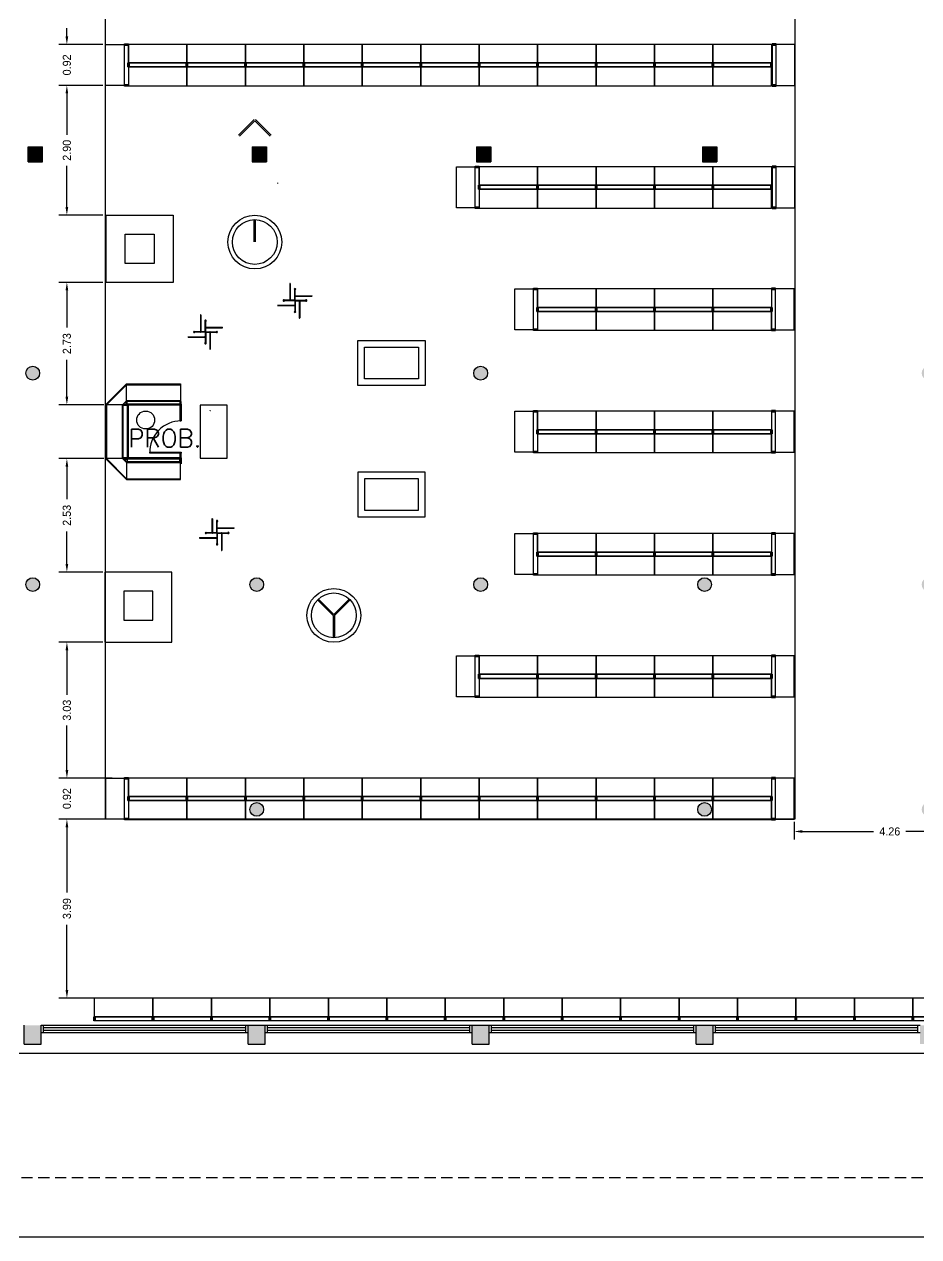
# Model space of a CAD drawing. Header units: metres. Extents: x 95 to 486, y 2972 to 3465.
# Drawn here: x 185.57 to 205.54, y 2973.53 to 3000.6 of the extents above; entities that cross this region are included whole.
import ezdxf

# ---------------------------------------------------------------- set-up
doc = ezdxf.new("R2010")
doc.units = ezdxf.units.M
doc.linetypes.add('HIDDEN', pattern=[0.375, 0.25, -0.125])
for name, color, linetype in [('0_MUROS', 7, 'Continuous'), ('0_PUERTAS-VENTANAS', 3, 'Continuous'), ('C_COTAS', 5, 'Continuous'), ('E_GONDOLAS', 1, 'Continuous'), ('T_TEXTOS', 3, 'Continuous')]:
    doc.layers.add(name, color=color, linetype=linetype)
doc.styles.add('ROMANS', font='romans.shx', dxfattribs={"width": 0.8, "height": 0.15})
doc.dimstyles.new('STANDARD$0', dxfattribs={"dimtxt": 0.2, "dimasz": 0.18, "dimexe": 0.18, "dimexo": 0.0625, "dimgap": 0.09, "dimtad": 0, "dimzin": 0, "dimdsep": 46, "dimtxsty": 'ROMANS', "dimblk": 'OBLIQUE', "dimsah": 1, "dimcen": 0.09, "dimse1": 1, "dimse2": 1, "dimadec": 0, "dimazin": 0, "dimtfac": 1, "dimtofl": 0, "dimtmove": 0, "dimatfit": 3, "dimldrblk": 'OBLIQUE', "dimfxl": 1, "dimtolj": 1, "dimtzin": 0, "dimarcsym": 0})

# ---------------------------------------------------------------- blocks, each defined once
blk = doc.blocks.new('TRAMO CENTRAL')
at = {"layer": 'E_GONDOLAS'}
for points in [[(1353.744, 558.952), (1355.049, 558.952), (1355.049, 559.372), (1353.744, 559.372)], [(1353.744, 558.862), (1355.049, 558.862), (1355.049, 558.442), (1353.744, 558.442)], [(1353.759, 558.862), (1355.034, 558.862), (1355.034, 558.952), (1353.759, 558.952)]]:
    blk.add_lwpolyline(points, close=True, dxfattribs=at)
at = {"layer": 'E_GONDOLAS', "color": 3}
for points in [[(1353.729, 558.862), (1353.759, 558.862), (1353.759, 558.952), (1353.729, 558.952)], [(1353.729, 558.952), (1353.759, 558.952), (1353.759, 558.862), (1353.729, 558.862)], [(1353.759, 558.952), (1355.034, 558.952), (1355.034, 558.862), (1353.759, 558.862)], [(1355.034, 558.862), (1355.064, 558.862), (1355.064, 558.952), (1355.034, 558.952)], [(1355.034, 558.952), (1355.064, 558.952), (1355.064, 558.862), (1355.034, 558.862)]]:
    blk.add_lwpolyline(points, close=True, dxfattribs=at)
blk = doc.blocks.new('PUNTERA')
at = {"layer": 'E_GONDOLAS'}
for p, q in [((1350.083, 558.73), (1349.168, 558.73)), ((1349.168, 558.73), (1349.168, 558.31)), ((1350.083, 558.31), (1350.083, 558.73))]:
    blk.add_line(p, q, dxfattribs=at)
at = {"layer": 'E_GONDOLAS', "color": 3}
for p, q in [((1350.068, 558.31), (1349.183, 558.31)), ((1349.183, 558.31), (1349.183, 558.22)), ((1349.183, 558.22), (1350.068, 558.22)), ((1350.068, 558.22), (1350.068, 558.31))]:
    blk.add_line(p, q, dxfattribs=at)
for points in [[(1349.153, 558.22), (1349.183, 558.22), (1349.183, 558.31), (1349.153, 558.31)], [(1350.068, 558.22), (1350.098, 558.22), (1350.098, 558.31), (1350.068, 558.31)]]:
    blk.add_lwpolyline(points, close=True, dxfattribs=at)
blk = doc.blocks.new('CONTRAPARED')
at = {"layer": 'E_GONDOLAS'}
blk.add_lwpolyline([(1346.89, 559.83), (1348.195, 559.83), (1348.195, 560.25), (1346.89, 560.25)], close=True, dxfattribs=at)
at = {"layer": 'E_GONDOLAS', "color": 3}
for points in [[(1346.875, 559.74), (1346.905, 559.74), (1346.905, 559.83), (1346.875, 559.83)], [(1346.905, 559.74), (1348.18, 559.74), (1348.18, 559.83), (1346.905, 559.83)], [(1348.18, 559.74), (1348.21, 559.74), (1348.21, 559.83), (1348.18, 559.83)]]:
    blk.add_lwpolyline(points, close=True, dxfattribs=at)
blk = doc.blocks.new('*D121')
at = {"layer": 'C_COTAS', "color": 0, "lineweight": -2, "transparency": 16777216}
for p, q in [((186.524, 3000.328), (186.524, 3000.508)), ((187.328, 3000.148), (186.344, 3000.148)), ((187.328, 2999.233), (186.344, 2999.233)), ((186.524, 2999.053), (186.524, 2998.873))]:
    blk.add_line(p, q, dxfattribs=at)
at = {"layer": 'C_COTAS', "color": 0, "transparency": 16777216}
for points in [[(186.494, 3000.328), (186.554, 3000.328), (186.524, 3000.148)], [(186.494, 2999.053), (186.554, 2999.053), (186.524, 2999.233)]]:
    blk.add_solid(points, dxfattribs=at)
at = {"layer": 'DEFPOINTS', "color": 0, "transparency": 16777216}
for p in [(186.524, 3000.148), (187.39, 3000.148), (187.39, 2999.233)]:
    blk.add_point(p, dxfattribs=at)
at = {"layer": 'C_COTAS', "color": 0, "transparency": 16777216, "insert": (186.524, 2999.691), "char_height": 0.18, "attachment_point": 5, "rotation": 90}
blk.add_mtext('\\A1;0.92', dxfattribs=at)
blk = doc.blocks.new('*D122')
at = {"layer": 'C_COTAS', "color": 0, "lineweight": -2, "transparency": 16777216}
for p, q in [((187.328, 2999.233), (186.344, 2999.233)), ((186.524, 2999.053), (186.524, 2998.13)), ((186.524, 2996.516), (186.524, 2997.44)), ((187.328, 2996.336), (186.344, 2996.336))]:
    blk.add_line(p, q, dxfattribs=at)
at = {"layer": 'C_COTAS', "color": 0, "transparency": 16777216}
for points in [[(186.494, 2999.053), (186.554, 2999.053), (186.524, 2999.233)], [(186.494, 2996.516), (186.554, 2996.516), (186.524, 2996.336)]]:
    blk.add_solid(points, dxfattribs=at)
at = {"layer": 'DEFPOINTS', "color": 0, "transparency": 16777216}
for p in [(186.524, 2999.233), (187.39, 2999.233), (187.39, 2996.336)]:
    blk.add_point(p, dxfattribs=at)
at = {"layer": 'C_COTAS', "color": 0, "transparency": 16777216, "insert": (186.524, 2997.785), "char_height": 0.18, "attachment_point": 5, "rotation": 90}
blk.add_mtext('\\A1;2.90', dxfattribs=at)
blk = doc.blocks.new('*D123')
at = {"layer": 'C_COTAS', "color": 0, "lineweight": -2, "transparency": 16777216}
for p, q in [((187.328, 2994.836), (186.344, 2994.836)), ((186.524, 2994.656), (186.524, 2993.828)), ((186.524, 2992.281), (186.524, 2993.108)), ((187.346, 2992.101), (186.344, 2992.101))]:
    blk.add_line(p, q, dxfattribs=at)
at = {"layer": 'C_COTAS', "color": 0, "transparency": 16777216}
for points in [[(186.494, 2994.656), (186.554, 2994.656), (186.524, 2994.836)], [(186.494, 2992.281), (186.554, 2992.281), (186.524, 2992.101)]]:
    blk.add_solid(points, dxfattribs=at)
at = {"layer": 'DEFPOINTS', "color": 0, "transparency": 16777216}
for p in [(186.524, 2994.836), (187.39, 2994.836), (187.408, 2992.101)]:
    blk.add_point(p, dxfattribs=at)
at = {"layer": 'C_COTAS', "color": 0, "transparency": 16777216, "insert": (186.524, 2993.468), "char_height": 0.18, "attachment_point": 5, "rotation": 90}
blk.add_mtext('\\A1;2.73', dxfattribs=at)
blk = doc.blocks.new('*D124')
at = {"layer": 'C_COTAS', "color": 0, "lineweight": -2, "transparency": 16777216}
for p, q in [((187.346, 2990.901), (186.344, 2990.901)), ((186.524, 2990.721), (186.524, 2989.995)), ((186.524, 2988.549), (186.524, 2989.275)), ((187.328, 2988.369), (186.344, 2988.369))]:
    blk.add_line(p, q, dxfattribs=at)
at = {"layer": 'C_COTAS', "color": 0, "transparency": 16777216}
for points in [[(186.494, 2990.721), (186.554, 2990.721), (186.524, 2990.901)], [(186.494, 2988.549), (186.554, 2988.549), (186.524, 2988.369)]]:
    blk.add_solid(points, dxfattribs=at)
at = {"layer": 'DEFPOINTS', "color": 0, "transparency": 16777216}
for p in [(186.524, 2990.901), (187.408, 2990.901), (187.39, 2988.369)]:
    blk.add_point(p, dxfattribs=at)
at = {"layer": 'C_COTAS', "color": 0, "transparency": 16777216, "insert": (186.524, 2989.635), "char_height": 0.18, "attachment_point": 5, "rotation": 90}
blk.add_mtext('\\A1;2.53', dxfattribs=at)
blk = doc.blocks.new('*D125')
at = {"layer": 'C_COTAS', "color": 0, "lineweight": -2, "transparency": 16777216}
for p, q in [((187.328, 2986.802), (186.345, 2986.802)), ((186.525, 2986.622), (186.525, 2985.63)), ((186.525, 2983.948), (186.525, 2984.94)), ((187.328, 2983.768), (186.345, 2983.768))]:
    blk.add_line(p, q, dxfattribs=at)
at = {"layer": 'C_COTAS', "color": 0, "transparency": 16777216}
for points in [[(186.495, 2986.622), (186.555, 2986.622), (186.525, 2986.802)], [(186.495, 2983.948), (186.555, 2983.948), (186.525, 2983.768)]]:
    blk.add_solid(points, dxfattribs=at)
at = {"layer": 'DEFPOINTS', "color": 0, "transparency": 16777216}
for p in [(186.525, 2986.802), (187.391, 2986.802), (187.39, 2983.768)]:
    blk.add_point(p, dxfattribs=at)
at = {"layer": 'C_COTAS', "color": 0, "transparency": 16777216, "insert": (186.525, 2985.285), "char_height": 0.18, "attachment_point": 5, "rotation": 90}
blk.add_mtext('\\A1;3.03', dxfattribs=at)
blk = doc.blocks.new('*D126')
at = {"layer": 'C_COTAS', "color": 0, "lineweight": -2, "transparency": 16777216}
for p, q in [((186.525, 2983.948), (186.525, 2984.128)), ((187.537, 2983.768), (186.345, 2983.768)), ((187.538, 2982.853), (186.345, 2982.853)), ((186.525, 2982.673), (186.525, 2982.493))]:
    blk.add_line(p, q, dxfattribs=at)
at = {"layer": 'C_COTAS', "color": 0, "transparency": 16777216}
for points in [[(186.495, 2983.948), (186.555, 2983.948), (186.525, 2983.768)], [(186.495, 2982.673), (186.555, 2982.673), (186.525, 2982.853)]]:
    blk.add_solid(points, dxfattribs=at)
at = {"layer": 'DEFPOINTS', "color": 0, "transparency": 16777216}
for p in [(186.525, 2983.768), (187.6, 2983.768), (187.6, 2982.853)]:
    blk.add_point(p, dxfattribs=at)
at = {"layer": 'C_COTAS', "color": 0, "transparency": 16777216, "insert": (186.525, 2983.311), "char_height": 0.18, "attachment_point": 5, "rotation": 90}
blk.add_mtext('\\A1;0.92', dxfattribs=at)
blk = doc.blocks.new('*D127')
at = {"layer": 'C_COTAS', "color": 0, "lineweight": -2, "transparency": 16777216}
for p, q in [((187.537, 2982.853), (186.345, 2982.853)), ((186.525, 2982.673), (186.525, 2981.216)), ((186.525, 2979.039), (186.525, 2980.496)), ((187.538, 2978.859), (186.345, 2978.859))]:
    blk.add_line(p, q, dxfattribs=at)
at = {"layer": 'C_COTAS', "color": 0, "transparency": 16777216}
for points in [[(186.495, 2982.673), (186.555, 2982.673), (186.525, 2982.853)], [(186.495, 2979.039), (186.555, 2979.039), (186.525, 2978.859)]]:
    blk.add_solid(points, dxfattribs=at)
at = {"layer": 'DEFPOINTS', "color": 0, "transparency": 16777216}
for p in [(186.525, 2982.853), (187.6, 2982.853), (187.6, 2978.859)]:
    blk.add_point(p, dxfattribs=at)
at = {"layer": 'C_COTAS', "color": 0, "transparency": 16777216, "insert": (186.525, 2980.856), "char_height": 0.18, "attachment_point": 5, "rotation": 90}
blk.add_mtext('\\A1;3.99', dxfattribs=at)
blk = doc.blocks.new('*D131')
at = {"layer": 'C_COTAS', "color": 0, "lineweight": -2, "transparency": 16777216}
for p, q in [((202.765, 2982.791), (202.765, 2982.397)), ((202.945, 2982.577), (204.537, 2982.577)), ((206.85, 2982.577), (205.257, 2982.577)), ((207.03, 2982.646), (207.03, 2982.397))]:
    blk.add_line(p, q, dxfattribs=at)
at = {"layer": 'C_COTAS', "color": 0, "transparency": 16777216}
for points in [[(202.945, 2982.607), (202.945, 2982.547), (202.765, 2982.577)], [(206.85, 2982.607), (206.85, 2982.547), (207.03, 2982.577)]]:
    blk.add_solid(points, dxfattribs=at)
at = {"layer": 'DEFPOINTS', "color": 0, "transparency": 16777216}
for p in [(202.765, 2982.853), (207.03, 2982.708), (207.03, 2982.577)]:
    blk.add_point(p, dxfattribs=at)
at = {"layer": 'C_COTAS', "color": 0, "transparency": 16777216, "insert": (204.897, 2982.577), "char_height": 0.18, "attachment_point": 5}
blk.add_mtext('\\A1;4.26', dxfattribs=at)

msp = doc.modelspace()

# ---------------------------------------------------------------- hatches: boundary and pattern name
at = {"layer": '0_MUROS'}
for points in [[(185.9824, 2997.8593), (185.6624, 2997.8593), (185.6624, 2997.5293), (185.9824, 2997.5293)], [(190.9824, 2997.8593), (190.6624, 2997.8593), (190.6624, 2997.5293), (190.9824, 2997.5293)], [(195.9924, 2997.8593), (195.6724, 2997.8593), (195.6724, 2997.5293), (195.9924, 2997.5293)], [(201.0324, 2997.8593), (200.7124, 2997.8593), (200.7124, 2997.5293), (201.0324, 2997.5293)]]:
    msp.add_hatch(color=256, dxfattribs=at).paths.add_polyline_path(points)
h = msp.add_hatch(color=256, dxfattribs=at)
h.paths.add_polyline_path([(195.6084, 2992.8093, 1), (195.9164, 2992.8093, 1)])
h.paths.add_polyline_path([(205.6084, 2992.8093, 1), (205.9164, 2992.8093, 1)])
h.paths.add_polyline_path([(206.0424, 2997.8593), (205.7324, 2997.8593), (205.7324, 2997.5293), (206.0424, 2997.5293)])
h = msp.add_hatch(color=256, dxfattribs=at)
h.paths.add_polyline_path([(185.6084, 2988.0893, 1), (185.9164, 2988.0893, 1)])
h.paths.add_polyline_path([(185.6084, 2992.8093, 1), (185.9164, 2992.8093, 1)])
h.paths.add_polyline_path([(190.6084, 2988.0893, 1), (190.9164, 2988.0893, 1)])
h.paths.add_polyline_path([(195.6084, 2988.0893, 1), (195.9164, 2988.0893, 1)])
h = msp.add_hatch(color=256, dxfattribs=at)
h.paths.add_polyline_path([(190.8524, 2983.1942, 0.6113715), (190.6084, 2983.0693, 0.6113715), (190.8524, 2982.9443)])
h.paths.add_polyline_path([(200.7524, 2983.2229, 0.3953067), (200.6084, 2983.0693, 0.3953067), (200.7524, 2982.9156)])
h.paths.add_polyline_path([(190.8524, 2983.1942), (190.8524, 2982.9443, 0.2411787), (190.9164, 2983.0693, 0.2411787)])
h.paths.add_polyline_path([(200.7524, 2983.2229), (200.7524, 2982.9156, 0.4333766), (200.9164, 2983.0693, 0.4333766)])
h.paths.add_polyline_path([(200.9164, 2988.0893), (200.6084, 2988.0893, 1)])
h.paths.add_polyline_path([(205.6084, 2988.0893, 1), (205.9164, 2988.0893, 1)])
h.paths.add_polyline_path([(200.7524, 2988.2429), (200.7524, 2988.0893), (200.9164, 2988.0893, 0.4333766)])
h.paths.add_polyline_path([(205.9164, 2983.0693, 1), (205.6084, 2983.0693, 1)])
h.paths.add_polyline_path([(200.7524, 2988.2429, 0.3953067), (200.6084, 2988.0893), (200.7524, 2988.0893)])
h = msp.add_hatch(color=256, dxfattribs=at)
h.paths.add_polyline_path([(185.9524, 2978.2493), (185.5724, 2978.2493), (185.5724, 2977.8293), (185.9524, 2977.8293)])
h.paths.add_polyline_path([(190.9524, 2978.2493), (190.5724, 2978.2493), (190.5724, 2977.8293), (190.9524, 2977.8293)])
h.paths.add_polyline_path([(195.9524, 2978.2493), (195.5724, 2978.2493), (195.5724, 2977.8293), (195.9524, 2977.8293)])
h.paths.add_polyline_path([(200.9524, 2978.2493), (200.5724, 2978.2493), (200.5724, 2977.8293), (200.9524, 2977.8293)])
h.paths.add_polyline_path([(205.9524, 2978.2493), (205.5724, 2978.2493), (205.5724, 2977.8293), (205.9524, 2977.8293)])

# ---------------------------------------------------------------- linework, layer by layer
for p, q in [((185.6624, 2997.8593), (185.9824, 2997.8593)), ((185.6624, 2997.5293), (185.6624, 2997.8593)), ((185.9824, 2997.5293), (185.9824, 2997.8593)), ((190.6624, 2997.8593), (190.9824, 2997.8593)), ((190.6624, 2997.8593), (190.6624, 2997.5293)), ((190.9824, 2997.8593), (190.9824, 2997.5293)), ((195.6724, 2997.8593), (195.9924, 2997.8593)), ((195.6724, 2997.8593), (195.6724, 2997.5293)), ((195.9924, 2997.8593), (195.9924, 2997.5293)), ((200.7124, 2997.8593), (201.0324, 2997.8593)), ((200.7124, 2997.8593), (200.7124, 2997.5293)), ((201.0324, 2997.8593), (201.0324, 2997.5293)), ((185.6624, 2997.5293), (185.9824, 2997.5293)), ((190.6624, 2997.5293), (190.9824, 2997.5293)), ((195.6724, 2997.5293), (195.9924, 2997.5293)), ((200.7124, 2997.5293), (201.0324, 2997.5293)), ((185.5724, 2977.8293), (185.5724, 2978.2493)), ((185.9524, 2977.8293), (185.9524, 2978.2493)), ((186.0024, 2978.0893), (186.0024, 2978.2493)), ((190.5224, 2978.0893), (190.5224, 2978.2493)), ((190.5724, 2978.2493), (190.9524, 2978.2493)), ((190.5724, 2977.8293), (190.5724, 2978.2493)), ((190.9524, 2977.8293), (190.9524, 2978.2493)), ((191.0024, 2978.0893), (191.0024, 2978.2493)), ((195.5224, 2978.0893), (195.5224, 2978.2493)), ((195.5724, 2978.2493), (195.9524, 2978.2493)), ((195.5724, 2977.8293), (195.5724, 2978.2493)), ((195.9524, 2977.8293), (195.9524, 2978.2493)), ((196.0024, 2978.0893), (196.0024, 2978.2493)), ((200.5224, 2978.0893), (200.5224, 2978.2493)), ((200.5724, 2978.2493), (200.9524, 2978.2493)), ((200.5724, 2977.8293), (200.5724, 2978.2493)), ((200.9524, 2977.8293), (200.9524, 2978.2493)), ((201.0024, 2978.0893), (201.0024, 2978.2493)), ((205.5224, 2978.0893), (205.5224, 2978.2493)), ((185.5724, 2977.8293), (185.9524, 2977.8293)), ((190.5724, 2977.8293), (190.9524, 2977.8293)), ((195.5724, 2977.8293), (195.9524, 2977.8293)), ((200.5724, 2977.8293), (200.9524, 2977.8293))]:
    msp.add_line(p, q, dxfattribs=at)
at = {"layer": '0_MUROS', "color": 2}
msp.add_line((171.0224, 2977.6293), (210.7324, 2977.6293), dxfattribs=at)
at = {"layer": '0_MUROS', "color": 2, "linetype": 'HIDDEN'}
msp.add_line((169.3843, 2974.8493), (215.8824, 2974.8493), dxfattribs=at)
at = {"layer": '0_MUROS', "color": 4}
msp.add_line((137.5324, 2973.5293), (233.9424, 2973.5293), dxfattribs=at)
at = {"layer": '0_MUROS'}
msp.add_lwpolyline([(187.3901, 2982.8531), (187.3899, 3002.8784), (202.7801, 3002.8784), (202.7801, 2982.8531)], close=True, dxfattribs=at)
for centre in [(185.7624, 2992.8093), (195.7624, 2992.8093), (185.7624, 2988.0893), (190.7624, 2988.0893), (195.7624, 2988.0893), (200.7624, 2988.0893), (190.7624, 2983.0693), (200.7624, 2983.0693)]:
    msp.add_circle(centre, 0.154, dxfattribs=at)
at = {"layer": '0_PUERTAS-VENTANAS'}
for p, q in [((185.9524, 2978.2493), (190.5724, 2978.2493)), ((186.0024, 2978.1993), (190.5224, 2978.1993)), ((190.9524, 2978.2493), (195.5724, 2978.2493)), ((191.0024, 2978.1993), (195.5224, 2978.1993)), ((195.9524, 2978.2493), (200.5724, 2978.2493)), ((196.0024, 2978.1993), (200.5224, 2978.1993)), ((200.9524, 2978.2493), (205.5724, 2978.2493)), ((201.0024, 2978.1993), (205.5224, 2978.1993)), ((185.9524, 2978.0893), (190.5724, 2978.0893)), ((186.0024, 2978.1393), (190.5224, 2978.1393)), ((190.9524, 2978.0893), (195.5724, 2978.0893)), ((191.0024, 2978.1393), (195.5224, 2978.1393)), ((195.9524, 2978.0893), (200.5724, 2978.0893)), ((196.0024, 2978.1393), (200.5224, 2978.1393)), ((200.9524, 2978.0893), (205.5724, 2978.0893)), ((201.0024, 2978.1393), (205.5224, 2978.1393))]:
    msp.add_line(p, q, dxfattribs=at)
at = {"layer": 'E_GONDOLAS'}
for p, q in [((190.7048, 2998.4718), (190.3557, 2998.1226)), ((190.7348, 2998.4718), (191.084, 2998.1227)), ((190.7198, 2998.4444), (190.3769, 2998.1014)), ((190.7198, 2998.4444), (191.0628, 2998.1014)), ((190.7048, 2995.7421), (190.7048, 2996.2359)), ((190.7348, 2995.7421), (190.7348, 2996.2359)), ((191.5023, 2994.8106), (191.5023, 2994.436)), ((191.5123, 2994.8133), (191.5123, 2994.446)), ((191.6123, 2994.436), (191.6123, 2994.6819)), ((191.6223, 2994.536), (191.6223, 2994.6819)), ((191.5023, 2994.436), (191.3664, 2994.436)), ((191.6123, 2994.426), (191.3664, 2994.426)), ((191.6123, 2994.436), (191.5223, 2994.436)), ((191.6123, 2994.426), (191.6223, 2994.436)), ((191.6123, 2994.436), (191.6223, 2994.426)), ((191.6123, 2994.426), (191.6123, 2994.336)), ((191.6223, 2994.536), (191.9969, 2994.536)), ((191.6223, 2994.436), (191.6223, 2994.516)), ((191.6223, 2994.436), (191.8682, 2994.436)), ((191.6223, 2994.426), (191.6223, 2994.1801)), ((191.6223, 2994.426), (191.7023, 2994.426)), ((191.6323, 2994.526), (191.9996, 2994.526)), ((191.7123, 2994.416), (191.7123, 2994.0387)), ((191.7223, 2994.426), (191.7223, 2994.0414)), ((191.7223, 2994.426), (191.8682, 2994.426)), ((191.225, 2994.326), (191.6023, 2994.326)), ((191.2277, 2994.316), (191.6123, 2994.316)), ((191.6123, 2994.316), (191.6123, 2994.1801)), ((189.5051, 2994.1077), (189.5051, 2993.7331)), ((189.5151, 2994.1104), (189.5151, 2993.7431)), ((189.6151, 2993.7331), (189.6151, 2993.979)), ((189.6251, 2993.8331), (189.6251, 2993.979)), ((189.2278, 2993.6231), (189.6051, 2993.6231)), ((189.2305, 2993.6131), (189.6151, 2993.6131)), ((189.5051, 2993.7331), (189.3692, 2993.7331)), ((189.6151, 2993.7231), (189.3692, 2993.7231)), ((189.6151, 2993.7331), (189.5251, 2993.7331)), ((189.6151, 2993.7231), (189.6251, 2993.7331)), ((189.6151, 2993.7331), (189.6251, 2993.7231)), ((189.6151, 2993.7231), (189.6151, 2993.6331)), ((189.6151, 2993.6131), (189.6151, 2993.4772)), ((189.6251, 2993.8331), (189.9997, 2993.8332)), ((189.6251, 2993.7331), (189.6251, 2993.8131)), ((189.6251, 2993.7331), (189.871, 2993.7331)), ((189.6251, 2993.7231), (189.6251, 2993.4772)), ((189.6251, 2993.7231), (189.7051, 2993.7231)), ((189.6351, 2993.8231), (190.0024, 2993.8232)), ((189.7151, 2993.7131), (189.7151, 2993.3358)), ((189.7251, 2993.7231), (189.7251, 2993.3386)), ((189.7251, 2993.7231), (189.871, 2993.7231)), ((187.858, 2992.5689), (187.39, 2992.1009)), ((187.858, 2992.5507), (187.4082, 2992.1009)), ((187.858, 2992.5689), (189.058, 2992.569)), ((187.858, 2992.1907), (187.858, 2992.5689)), ((187.858, 2992.5507), (189.058, 2992.5508)), ((189.058, 2992.569), (189.058, 2992.1908)), ((187.7682, 2992.1009), (187.39, 2992.1009)), ((187.39, 2992.1009), (187.3901, 2990.9009)), ((187.4082, 2992.1009), (187.4082, 2990.9009)), ((187.858, 2992.1907), (187.7682, 2992.1009)), ((187.7682, 2990.9009), (187.7682, 2992.1009)), ((187.873, 2992.1759), (187.843, 2992.1759)), ((187.843, 2992.1759), (187.843, 2992.1159)), ((187.843, 2992.1459), (187.843, 2992.1459)), ((187.873, 2992.1159), (187.843, 2992.1159)), ((189.058, 2992.1908), (187.858, 2992.1907)), ((187.873, 2992.1159), (187.873, 2992.1759)), ((187.873, 2992.1159), (189.073, 2992.116)), ((189.073, 2992.116), (187.873, 2992.1159)), ((187.873, 2992.1159), (187.8731, 2990.9159)), ((189.055, 2992.098), (187.891, 2992.0979)), ((187.891, 2992.0979), (187.8911, 2990.9339)), ((189.055, 2991.7437), (189.055, 2992.098)), ((189.073, 2992.116), (189.073, 2991.7437)), ((189.055, 2991.7437), (189.073, 2991.7437)), ((187.7682, 2990.9009), (187.3901, 2990.9009)), ((187.3901, 2990.9009), (187.3901, 2990.9009)), ((187.8581, 2990.4329), (187.3901, 2990.9009)), ((187.4082, 2990.9009), (187.4082, 2990.9009)), ((187.8581, 2990.4511), (187.4082, 2990.9009)), ((187.7682, 2990.9009), (187.7682, 2990.9009)), ((187.8581, 2990.8111), (187.7682, 2990.9009)), ((187.8731, 2990.8859), (187.8431, 2990.8859)), ((187.8431, 2990.8259), (187.8431, 2990.8859)), ((187.8731, 2990.9159), (189.0731, 2990.916)), ((187.8731, 2990.9159), (189.0731, 2990.916)), ((187.8731, 2990.9159), (189.0731, 2990.916)), ((189.0731, 2990.916), (187.8731, 2990.9159)), ((187.8731, 2990.9159), (187.8731, 2990.9159)), ((187.8731, 2990.8859), (187.8731, 2990.8259)), ((187.8911, 2990.9339), (187.8911, 2990.8979)), ((187.8911, 2990.8979), (189.0551, 2990.898)), ((189.0551, 2991.0437), (189.0731, 2991.0437)), ((189.0551, 2990.934), (189.0551, 2991.0437)), ((189.0551, 2990.898), (189.0551, 2990.7882)), ((189.0731, 2990.916), (189.0731, 2991.0437)), ((189.0731, 2990.916), (189.0731, 2990.7882)), ((187.8431, 2990.8559), (187.8431, 2990.8559)), ((187.8731, 2990.8259), (187.8431, 2990.8259)), ((189.0581, 2990.8111), (187.8581, 2990.8111)), ((187.8581, 2990.8111), (187.8581, 2990.4329)), ((189.0581, 2990.433), (189.0581, 2990.8111)), ((187.8581, 2990.4511), (189.0581, 2990.4511)), ((187.8581, 2990.4329), (189.0581, 2990.433)), ((189.7632, 2989.5546), (189.7632, 2989.247)), ((189.7732, 2989.5573), (189.7732, 2989.257)), ((189.7632, 2989.247), (189.6273, 2989.247)), ((189.8732, 2989.247), (189.7832, 2989.247)), ((189.8732, 2989.247), (189.8732, 2989.5045)), ((189.8732, 2989.237), (189.8832, 2989.247)), ((189.8732, 2989.247), (189.8832, 2989.237)), ((189.8832, 2989.3586), (189.8832, 2989.5045)), ((189.8832, 2989.3586), (190.2577, 2989.3586)), ((189.8832, 2989.247), (189.8832, 2989.3386)), ((189.8832, 2989.247), (190.1291, 2989.247)), ((189.8932, 2989.3486), (190.2605, 2989.3486)), ((189.4859, 2989.137), (189.8632, 2989.137)), ((189.4886, 2989.127), (189.8732, 2989.127)), ((189.8732, 2989.237), (189.6273, 2989.237)), ((189.8732, 2989.237), (189.8732, 2989.147)), ((189.8732, 2989.127), (189.8732, 2988.9911)), ((189.8832, 2989.237), (189.8832, 2988.9911)), ((189.8832, 2989.237), (189.9632, 2989.237)), ((189.9732, 2989.227), (189.9732, 2988.8497)), ((189.9832, 2989.237), (189.9832, 2988.8524)), ((189.9832, 2989.237), (190.1291, 2989.237)), ((192.4696, 2987.3957), (192.1204, 2987.7448)), ((192.4846, 2987.4231), (192.1416, 2987.7661)), ((192.4846, 2987.4231), (192.8275, 2987.7661)), ((192.4996, 2987.3957), (192.8487, 2987.7449)), ((192.4696, 2987.3957), (192.4696, 2986.9019)), ((192.4996, 2987.3957), (192.4996, 2986.9019))]:
    msp.add_line(p, q, dxfattribs=at)
for points in [[(188.9003, 2994.8358), (187.4003, 2994.8357), (187.4002, 2996.3357), (188.9002, 2996.3358)], [(188.4753, 2995.2608), (187.8253, 2995.2608), (187.8252, 2995.9108), (188.4752, 2995.9108)], [(194.5223, 2992.536), (193.0223, 2992.5359), (193.0222, 2993.5359), (194.5222, 2993.536)], [(194.3722, 2992.686), (193.1722, 2992.6859), (193.1722, 2993.3859), (194.3722, 2993.386)], [(187.7682, 2990.9009), (187.7831, 2990.9009), (187.783, 2992.1009), (187.7682, 2992.1009)], [(187.873, 2992.0859), (187.783, 2992.0859), (187.783, 2992.1159), (187.873, 2992.1159)], [(189.058, 2992.1908), (189.058, 2992.176), (187.858, 2992.1759), (187.858, 2992.1907)], [(189.073, 2992.086), (189.073, 2992.176), (189.043, 2992.176), (189.043, 2992.086)], [(190.1029, 2992.0932), (189.5029, 2992.0932), (189.5029, 2990.9106), (190.1029, 2990.9106)], [(187.7682, 2990.9009), (187.7831, 2990.9009), (187.7831, 2990.9009), (187.7682, 2990.9009)], [(187.8731, 2990.9159), (187.7831, 2990.9159), (187.7831, 2990.8859), (187.8731, 2990.8859)], [(187.8731, 2990.9159), (187.7831, 2990.9159), (187.7831, 2990.8859), (187.8731, 2990.8859)], [(187.8731, 2990.8859), (187.7831, 2990.8859), (187.7831, 2990.9159), (187.8731, 2990.9159)], [(189.0731, 2991.0257), (188.3731, 2991.0256), (188.3731, 2991.0436), (189.0731, 2991.0437)], [(189.0731, 2990.916), (189.0731, 2990.826), (189.0431, 2990.826), (189.0431, 2990.916)], [(189.0581, 2990.8111), (189.0581, 2990.826), (187.8581, 2990.8259), (187.8581, 2990.8111)], [(194.5223, 2990.602), (193.0223, 2990.6019), (193.0223, 2989.6019), (194.5223, 2989.602)], [(194.3723, 2990.452), (193.1723, 2990.4519), (193.1723, 2989.7519), (194.3723, 2989.752)], [(188.8711, 2988.3689), (187.3711, 2988.3688), (187.3711, 2986.8018), (188.8711, 2986.8019)], [(188.4461, 2987.9438), (187.7961, 2987.9438), (187.7961, 2987.2938), (188.4461, 2987.2938)]]:
    msp.add_lwpolyline(points, close=True, dxfattribs=at)
for centre, radius in [((190.7198, 2995.7359), 0.6), ((190.7198, 2995.7359), 0.5), ((188.2834, 2991.7632), 0.2), ((192.4846, 2987.4019), 0.6), ((192.4846, 2987.4019), 0.5)]:
    msp.add_circle(centre, radius, dxfattribs=at)
for centre, radius, start, end in [((191.6123, 2997.1557), 0.4, 194.47913, 195.96363), ((191.6123, 2994.426), 0.4, 104.47913, 105.96363), ((191.6173, 2994.682), 0.0152, 289.16656, 250.83667), ((191.6173, 2994.431), 0.251, 88.85998, 91.14325), ((191.3664, 2994.431), 0.0152, 19.16656, 340.83667), ((191.6173, 2994.431), 0.251, 178.85998, 181.14325), ((191.5123, 2994.436), 0.01, 180.00162, 270.00162), ((191.5223, 2994.446), 0.01, 180.00162, 270.00162), ((191.6223, 2994.526), 0.01, 90.00162, 180.00162), ((191.6323, 2994.516), 0.01, 90.00162, 180.00162), ((191.7023, 2994.416), 0.01, 0.00162, 90.00162), ((191.7123, 2994.426), 0.01, 0.00162, 90.00162), ((191.8683, 2994.431), 0.0152, 199.16656, 160.83667), ((191.6173, 2994.431), 0.251, 358.85998, 1.14325), ((191.6123, 2994.426), 0.4, 14.47913, 15.96363), ((191.6173, 2994.1801), 0.0152, 109.16656, 70.83667), ((191.6023, 2994.336), 0.01, 270.00162, 0.00162), ((191.6123, 2994.326), 0.01, 270.00162, 0.00162), ((191.6173, 2994.431), 0.251, 268.85998, 271.14325), ((189.6151, 2993.7231), 0.4, 104.47913, 105.96363), ((189.6201, 2993.9791), 0.0152, 289.16656, 250.83667), ((189.6201, 2993.7281), 0.251, 88.85998, 91.14325), ((191.6123, 2994.426), 0.4, 284.47913, 285.96363), ((189.6151, 2993.7231), 0.4, 194.47913, 195.96363), ((189.3691, 2993.7281), 0.0152, 19.16656, 340.83667), ((189.6201, 2993.7281), 0.251, 178.85998, 181.14325), ((189.5151, 2993.7331), 0.01, 180.00162, 270.00162), ((189.5251, 2993.7431), 0.01, 180.00162, 270.00162), ((189.6051, 2993.6331), 0.01, 270.00162, 0.00162), ((189.6251, 2993.8231), 0.01, 90.00162, 180.00162), ((189.6151, 2993.6231), 0.01, 270.00162, 0.00162), ((189.6351, 2993.8131), 0.01, 90.00162, 180.00162), ((189.7051, 2993.7131), 0.01, 0.00162, 90.00162), ((189.7151, 2993.7231), 0.01, 0.00162, 90.00162), ((189.8711, 2993.7281), 0.0152, 199.16656, 160.83667), ((189.6201, 2993.7281), 0.251, 358.85998, 1.14325), ((189.6151, 2993.7231), 0.4, 14.47913, 15.96363), ((189.6201, 2993.4772), 0.0152, 109.16656, 70.83667), ((189.6201, 2993.7281), 0.251, 268.85998, 271.14325), ((189.6201, 2992.3581), 0.4, 284.47913, 285.96363), ((189.0731, 2991.0437), 0.7, 90.00162, 181.4751), ((189.8732, 2989.17), 0.4, 104.47913, 105.96363), ((189.8782, 2989.5045), 0.0152, 289.16656, 250.83667), ((189.6272, 2989.242), 0.0152, 19.16656, 340.83667), ((189.8782, 2989.242), 0.251, 178.85998, 181.14325), ((189.7732, 2989.247), 0.01, 180.00162, 270.00162), ((189.7832, 2989.257), 0.01, 180.00162, 270.00162), ((189.8782, 2989.2536), 0.251, 88.85998, 91.14325), ((189.8832, 2989.3486), 0.01, 90.00162, 180.00162), ((189.8932, 2989.3386), 0.01, 90.00162, 180.00162), ((189.9732, 2989.237), 0.01, 0.00162, 90.00162), ((190.1291, 2989.242), 0.0152, 199.16656, 160.83667), ((189.8782, 2989.242), 0.251, 358.85998, 1.14325), ((189.8732, 2989.2486), 0.4, 14.47913, 15.96363), ((189.8732, 2989.237), 0.4, 194.47913, 195.96363), ((189.8782, 2988.991), 0.0152, 109.16656, 70.83667), ((189.8632, 2989.147), 0.01, 270.00162, 0.00162), ((189.8732, 2989.137), 0.01, 270.00162, 0.00162), ((189.8782, 2989.242), 0.251, 268.85998, 271.14325), ((189.9632, 2989.227), 0.01, 0.00162, 90.00162), ((189.8732, 2989.237), 0.4, 284.47913, 285.96363)]:
    msp.add_arc(centre, radius, start, end, dxfattribs=at)

# ---------------------------------------------------------------- block references
at = {"layer": '0_MUROS', "xscale": -1, "rotation": 90}
for p in [(746.1201, 4349.3164), (753.9501, 4346.5864), (755.2552, 4343.8564), (755.2552, 4341.1264), (755.2552, 4338.3964), (753.9502, 4335.6664), (746.1202, 4332.9361)]:
    msp.add_blockref('PUNTERA', p, dxfattribs=at)
at = {"layer": '0_MUROS', "xscale": -1}
for name, p in [('TRAMO CENTRAL', (1542.9486, 2440.7839)), ('TRAMO CENTRAL', (1544.2536, 2440.7839)), ('TRAMO CENTRAL', (1545.5586, 2440.7839)), ('TRAMO CENTRAL', (1546.8636, 2440.7839)), ('TRAMO CENTRAL', (1548.1686, 2440.7839)), ('TRAMO CENTRAL', (1549.4736, 2440.7839)), ('TRAMO CENTRAL', (1550.7786, 2440.7839)), ('TRAMO CENTRAL', (1552.0836, 2440.7839)), ('TRAMO CENTRAL', (1553.3886, 2440.7839)), ('TRAMO CENTRAL', (1554.6936, 2440.7839)), ('TRAMO CENTRAL', (1555.9986, 2440.7839)), ('TRAMO CENTRAL', (1550.7786, 2438.0539)), ('TRAMO CENTRAL', (1552.0836, 2438.0539)), ('TRAMO CENTRAL', (1553.3886, 2438.0539)), ('TRAMO CENTRAL', (1554.6936, 2438.0539)), ('TRAMO CENTRAL', (1555.9986, 2438.0539)), ('TRAMO CENTRAL', (1552.0837, 2435.3239)), ('TRAMO CENTRAL', (1553.3887, 2435.3239)), ('TRAMO CENTRAL', (1554.6937, 2435.3239)), ('TRAMO CENTRAL', (1555.9987, 2435.3239)), ('TRAMO CENTRAL', (1552.0837, 2432.5939)), ('TRAMO CENTRAL', (1553.3887, 2432.5939)), ('TRAMO CENTRAL', (1554.6937, 2432.5939)), ('TRAMO CENTRAL', (1555.9987, 2432.5939)), ('TRAMO CENTRAL', (1552.0837, 2429.8639)), ('TRAMO CENTRAL', (1553.3887, 2429.8639)), ('TRAMO CENTRAL', (1554.6937, 2429.8639)), ('TRAMO CENTRAL', (1555.9987, 2429.8639)), ('TRAMO CENTRAL', (1550.7787, 2427.1339)), ('TRAMO CENTRAL', (1552.0837, 2427.1339)), ('TRAMO CENTRAL', (1553.3887, 2427.1339)), ('TRAMO CENTRAL', (1554.6937, 2427.1339)), ('TRAMO CENTRAL', (1555.9987, 2427.1339)), ('TRAMO CENTRAL', (1542.9487, 2424.4036)), ('TRAMO CENTRAL', (1544.2537, 2424.4036)), ('TRAMO CENTRAL', (1545.5587, 2424.4036)), ('TRAMO CENTRAL', (1546.8637, 2424.4036)), ('TRAMO CENTRAL', (1548.1687, 2424.4036)), ('TRAMO CENTRAL', (1549.4737, 2424.4036)), ('TRAMO CENTRAL', (1550.7787, 2424.4036)), ('TRAMO CENTRAL', (1552.0837, 2424.4036)), ('TRAMO CENTRAL', (1553.3887, 2424.4036)), ('TRAMO CENTRAL', (1554.6937, 2424.4036)), ('TRAMO CENTRAL', (1555.9987, 2424.4036)), ('CONTRAPARED', (1535.3369, 2418.6096)), ('CONTRAPARED', (1536.6419, 2418.6096)), ('CONTRAPARED', (1537.9469, 2418.6096)), ('CONTRAPARED', (1539.2519, 2418.6096)), ('CONTRAPARED', (1540.5569, 2418.6096)), ('CONTRAPARED', (1541.8619, 2418.6096)), ('CONTRAPARED', (1543.1669, 2418.6096)), ('CONTRAPARED', (1544.4719, 2418.6096)), ('CONTRAPARED', (1545.7769, 2418.6096)), ('CONTRAPARED', (1547.0819, 2418.6096)), ('CONTRAPARED', (1548.3869, 2418.6096)), ('CONTRAPARED', (1549.6919, 2418.6096)), ('CONTRAPARED', (1550.9969, 2418.6096)), ('CONTRAPARED', (1552.3019, 2418.6096)), ('CONTRAPARED', (1553.6069, 2418.6096))]:
    msp.add_blockref(name, p, dxfattribs=at)
at = {"layer": '0_MUROS', "rotation": 270}
for p in [(-355.9503, 4349.3164), (-355.9502, 4346.5864), (-355.9651, 4343.8564), (-355.9651, 4341.1264), (-355.9651, 4338.3964), (-355.9651, 4335.6664), (-355.9651, 4332.9361)]:
    msp.add_blockref('PUNTERA', p, dxfattribs=at)

# ---------------------------------------------------------------- texts
at = {"layer": 'T_TEXTOS', "style": 'ROMANS'}
msp.add_text('PROB.', height=0.4, rotation=0.00162, dxfattribs=at).set_placement((187.8989, 2991.1552))

# ---------------------------------------------------------------- dimensions: what is measured, and where the dimension line sits
at = {"layer": 'C_COTAS'}
for base, p1, p2, picture, middle in [((186.524254, 3000.148401), (187.390279, 2999.2334), (187.390053, 3000.148401), '*D121', (186.524254, 2999.690901)), ((186.5243, 2999.2334), (187.3903, 2996.3357), (187.3901, 2999.2334), '*D122', (186.5243, 2997.7846)), ((186.5245, 2994.8357), (187.4082, 2992.1009), (187.3903, 2994.8357), '*D123', (186.5245, 2993.4683)), ((186.5243, 2990.9009), (187.3903, 2988.3688), (187.4082, 2990.9009), '*D124', (186.5243, 2989.6349)), ((186.5247, 2986.8018), (187.39, 2983.7681), (187.3905, 2986.8018), '*D125', (186.5247, 2985.2849)), ((186.5247063, 2983.7680822), (187.6000652, 2982.8530816), (187.5998392, 2983.7680822), '*D126', (186.5247063, 2983.3105819)), ((186.5247, 2982.8531), (187.6001, 2978.8593), (187.5998, 2982.8531), '*D127', (186.5247, 2980.8562))]:
    dim = msp.add_linear_dim(base=base, p1=p1, p2=p2, angle=90, dimstyle='STANDARD$0', override={"dimtxt": 0.18, "dimtxsty": 'Standard', "dimsah": 0, "dimse1": 0, "dimse2": 0}, dxfattribs=at)
    dim.commit()
    dim.dimension.update_dxf_attribs({"geometry": picture, "text_midpoint": middle})
dim = msp.add_linear_dim(base=(207.0296, 2982.5768), p1=(202.765, 2982.8531), p2=(207.0296, 2982.7081), dimstyle='STANDARD$0', override={"dimtxt": 0.18, "dimtxsty": 'Standard', "dimsah": 0, "dimse1": 0, "dimse2": 0}, dxfattribs=at)
dim.commit()
dim.dimension.update_dxf_attribs({"geometry": '*D131', "text_midpoint": (204.8973, 2982.5768)})

doc.saveas('drawing.dxf')
